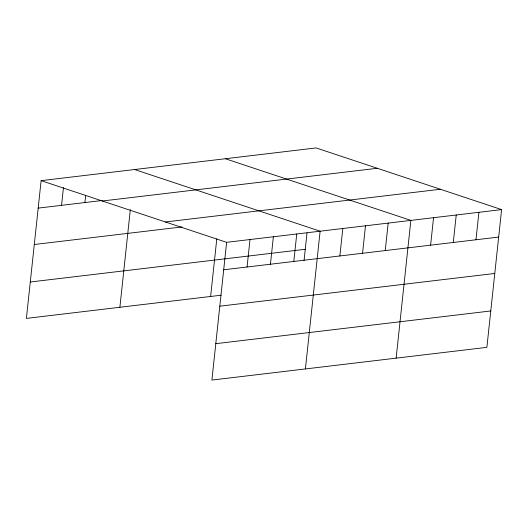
<?xml version="1.0" encoding="UTF-8"?>
<svg xmlns="http://www.w3.org/2000/svg" width="528" height="528" viewBox="0 0 528 528"><rect width="100%" height="100%" fill="white"/><g stroke="black" fill="none" stroke-linecap="round" stroke-linejoin="round"><path stroke-width="0.79" d="M501.6 209.603L226.631 242.326L211.906 380.068L486.882 347.351L501.6 209.603L316.094 147.932L41.118 180.649L26.4 318.397L221.159 295.218M61.558 205.333L63.459 187.559M84.929 202.547L85.708 195.281M119.889 307.27L130.324 209.649M210.632 296.472L216.784 238.887M247.064 267.01L250.001 239.547M270.442 264.224L273.372 236.762M293.812 261.446L296.749 233.983M304.075 260.357L306.999 232.98M305.402 368.947L320.12 231.198L134.614 169.528M339.867 255.968L342.804 228.499M362.558 253.268L365.488 225.799M385.242 250.569L388.172 223.1M396.139 358.149L410.857 220.4L225.35 158.73M430.61 245.17L433.547 217.701M453.295 242.471L456.232 215.002M475.979 239.771L478.916 212.302M38.188 208.111L101.858 200.534M102.34 201.003L377.309 168.28M165.409 221.971L440.385 189.255M34.294 244.504L182.068 226.921M30.287 281.998L305.263 249.282M223.694 269.788L498.663 237.072M219.806 306.181L494.776 273.464M215.8 343.675L490.769 310.959M41.118 180.649L226.631 242.326"/></g></svg>
